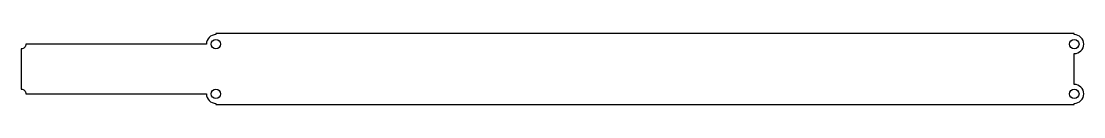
# Model space of a CAD drawing. Header units: millimetres. Extents: x -263 to 185, y 96 to 126.
import ezdxf

# ---------------------------------------------------------------- set-up
doc = ezdxf.new("R2010")
doc.units = ezdxf.units.MM
doc.layers.get('0').update_dxf_attribs({"linetype": 'CONTINUOUS'})

msp = doc.modelspace()

# ---------------------------------------------------------------- linework, layer by layer
msp.add_lwpolyline([(-185, 100.5, 0.414214), (-181, 96.5), (-181, 96), (181, 96), (181, 96.5, 1), (181, 104.5), (181, 117.5, 1), (181, 125.5), (181, 126), (-181, 126), (-181, 125.5, 0.414214), (-185, 121.5), (-261.1, 121.5, -0.414214), (-263.1, 119.5), (-263.1, 102.5, -0.414214), (-261.1, 100.5)], format="xyb", close=True)
for centre in [(-181, 121.5), (181, 121.5), (-181, 100.5), (181, 100.5)]:
    msp.add_circle(centre, 2)

doc.saveas('drawing.dxf')
